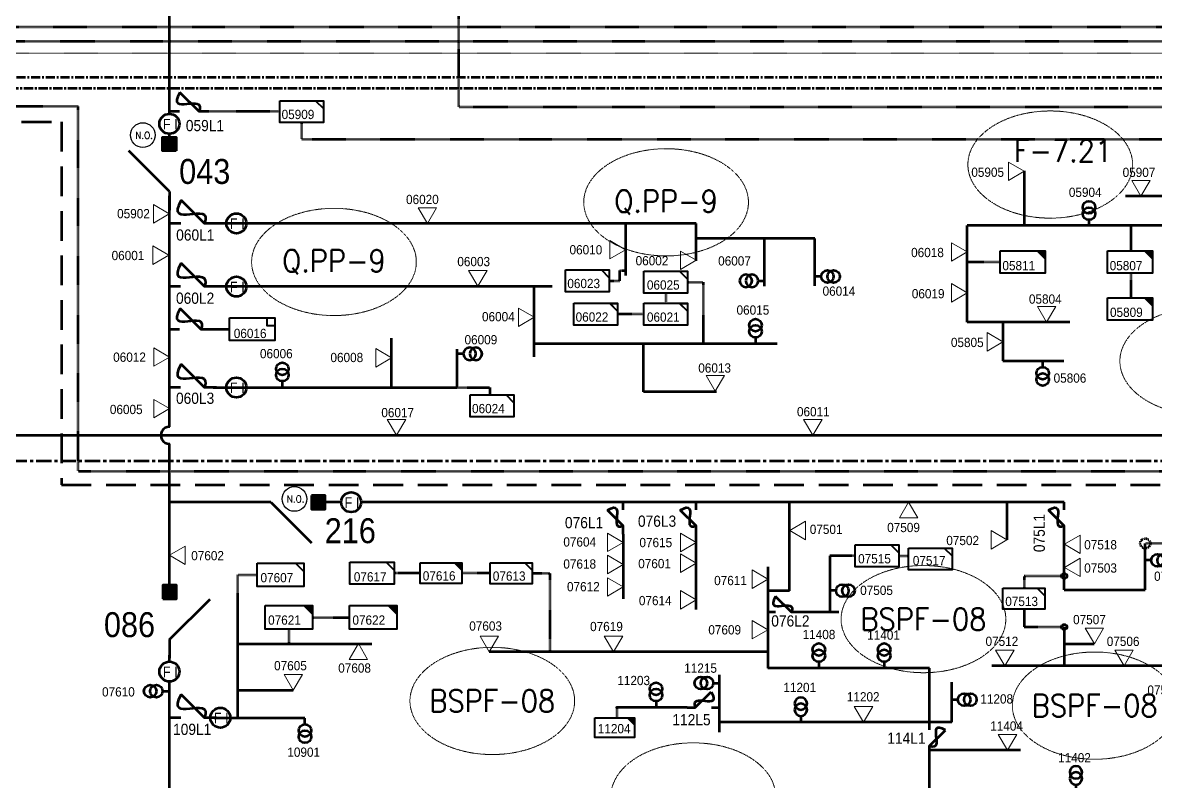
# Model space of a CAD drawing. Header units: metres. Extents: x 65984 to 144644, y -19036 to 23726.
# Drawn here: x 115686.8 to 116141, y 20627.6 to 20931.9 of the extents above; entities that cross this region are included whole.
import ezdxf
from ezdxf.enums import TextEntityAlignment as Align

# ---------------------------------------------------------------- set-up
doc = ezdxf.new("R2010")
doc.units = ezdxf.units.M
doc.header["$MEASUREMENT"] = 0
for name, pattern in [('( Center )', [2, 1.25, -0.25, 0.25, -0.25]), ('DGN Style 3', [0.013877, 0, -0.013877]), ('HIDDEN2', [2381.25, 1587.5, -793.75])]:
    doc.linetypes.add(name, pattern=pattern)
doc.layers.get('0').update_dxf_attribs({"color": 95, "lineweight": 40})
for name, color, linetype, lineweight in [('ABS', 7, 'Continuous', 40), ('ABS NUMBER', 112, 'Continuous', 30), ('d_fco', 5, 'Continuous', 40), ('d_fco text', 95, 'Continuous', 40), ('d_oh branch', 94, 'Continuous', 40), ('d_tf', 1, 'Continuous', 40), ('d_tf no', 6, 'Continuous', 40), ('d_tf_200', 1, 'Continuous', 40), ('d_ug cable', 95, 'Continuous', 40), ('d_ug main line', 95, 'Continuous', 40), ('d_unit sub', 7, 'Continuous', 40), ('EARTH FAULT INDICATOR', 95, 'Continuous', 40), ('FDR  2  19', 172, 'Continuous', 40), ('fedr no', 95, 'Continuous', 40), ('O H MAIN FEEDER', 4, 'Continuous', 100), ('SW N O', 114, 'Continuous', 30)]:
    doc.layers.add(name, color=color, linetype=linetype, lineweight=lineweight)
doc.styles.add('Style-Andalus', font='andlso.ttf')
doc.styles.add('Style-Arial', font='arial.ttf')
doc.styles.add('Style-msdefault', font='msdefault.shx')
doc.styles.add('Style-STANDARD', font='STANDARD.shx')

# ---------------------------------------------------------------- blocks, each defined once
blk = doc.blocks.new('TFU_14')
at = {"layer": 'd_tf_200', "color": 6, "linetype": 'Continuous', "lineweight": 53}
blk.add_line((0, 10), (0, 0), dxfattribs=at)
for centre in [(0, 30), (0, 20)]:
    blk.add_circle(centre, 10, dxfattribs=at)
blk = doc.blocks.new('TFU_9')
at = {"layer": 'd_tf_200', "color": 1, "linetype": 'Continuous', "lineweight": 53}
blk.add_line((0, 10), (0, 0), dxfattribs=at)
for centre in [(0, 30), (0, 20)]:
    blk.add_circle(centre, 10, dxfattribs=at)
blk = doc.blocks.new('TF_8')
at = {"color": 0, "linetype": 'ByBlock', "lineweight": -2}
blk.add_line((6.3, 4.95), (9.9, 1.35), dxfattribs=at)
blk.add_3dface([(-10.1, 4.95), (9.9, 4.95), (9.9, -5.05), (-10.1, -5.05)], dxfattribs=at)
blk = doc.blocks.new('TFU_17')
at = {"layer": 'd_tf_200', "color": 206, "linetype": 'Continuous', "lineweight": 53}
blk.add_line((0, 10), (0, 0), dxfattribs=at)
for centre in [(0, 30), (0, 20)]:
    blk.add_circle(centre, 10, dxfattribs=at)
blk = doc.blocks.new('TF3')
at = {"color": 0, "linetype": 'ByBlock', "lineweight": -2}
for p, q in [((11.3, 9), (18.3, 9)), ((18.3, 9), (18.3, 2))]:
    blk.add_line(p, q, dxfattribs=at)
at = {"color": 0, "linetype": 'ByBlock', "lineweight": -2, "flags": 128}
blk.add_lwpolyline([(18.3, 2), (11.3, 2), (11.3, 9)], dxfattribs=at)
at = {"color": 0, "linetype": 'ByBlock', "lineweight": -2}
blk.add_3dface([(-21.7, 9), (18.3, 9), (18.3, -11), (-21.7, -11)], dxfattribs=at)
blk = doc.blocks.new('exist.us-1000kva')
at = {"color": 0, "linetype": 'ByBlock', "lineweight": -2, "flags": 128}
blk.add_lwpolyline([(39.99, 12.92), (32.8, 20), (40, 20)], close=True, dxfattribs=at)
at = {"color": 0, "linetype": 'ByBlock', "lineweight": -2, "extrusion": (0, 0, -1)}
blk.add_solid([(-39.99, 12.92), (-32.8, 20), (-40, 20)], dxfattribs=at)
at = {"color": 0, "linetype": 'ByBlock', "lineweight": -2, "xscale": 2, "yscale": 2}
blk.add_blockref('TF_8', (20.2, 10.1), dxfattribs=at)
blk = doc.blocks.new('ABS2_1_1')
at = {"color": 0, "linetype": 'ByBlock', "lineweight": -2, "ltscale": 500}
for q in [(-29900, 43500), (0, 0)]:
    blk.add_line((0, 13600), q, dxfattribs=at)
at = {"color": 0, "linetype": 'ByBlock', "lineweight": -2, "ltscale": 500, "flags": 128}
for points in [[(5000, 43600), (-5000, 43600), (-5000, 53600), (5000, 53600)], [(3791, 49653), (3791, 49653), (3791, 49653)]]:
    blk.add_lwpolyline(points, close=True, dxfattribs=at)
at = {"color": 0, "linetype": 'ByBlock', "lineweight": -2, "ltscale": 500}
for points in [[(5000, 43600), (-5000, 43600), (5000, 53600), (-5000, 53600)], [(3791, 49653), (3791, 49653), (3791, 49653)]]:
    blk.add_solid(points, dxfattribs=at)
blk = doc.blocks.new('FUSE01')
at = {"color": 0, "linetype": 'ByBlock', "lineweight": -2}
blk.add_line((0, -17.15), (0, -22.55), dxfattribs=at)
at = {"color": 0, "linetype": 'ByBlock', "lineweight": -2, "flags": 128}
blk.add_lwpolyline([(0, 0.05), (0, -5.75), (-11.2, -16.95)], dxfattribs=at)
at = {"color": 0, "linetype": 'ByBlock', "lineweight": -2}
blk.add_open_spline([(-11.2, -16.95), (3.4, -25.35), (-11.6, -1.35), (0, -5.75)], degree=3, dxfattribs=at)
blk = doc.blocks.new('*U892')
at = {"layer": 'SW N O', "color": 3}
blk.add_circle((0, 0), 16.8, dxfattribs=at)
at = {"layer": 'SW N O', "color": 3, "style": 'Style-STANDARD'}
blk.add_text('N.O.', height=9.6, dxfattribs=at).set_placement((1.7, -0.2), align=Align.MIDDLE_CENTER)
blk = doc.blocks.new('*U906')
at = {"layer": 'EARTH FAULT INDICATOR', "color": 2, "linetype": 'Continuous', "lineweight": 100}
blk.add_circle((0.02, 0.13), 4, dxfattribs=at)
at = {"layer": 'EARTH FAULT INDICATOR', "color": 2, "lineweight": 140, "style": 'Style-Andalus', "width": 0.9}
blk.add_text('F I', height=4.234, dxfattribs=at).set_placement((-2.61, 2.11), align=Align.TOP_LEFT)
blk = doc.blocks.new('TRA1_66')
at = {"layer": 'd_tf', "color": 206, "linetype": 'Continuous', "lineweight": 0, "ltscale": 0.000372147, "flags": 128}
blk.add_lwpolyline([(10.1, -17), (0.1, 0), (-9.9, -17)], close=True, dxfattribs=at)
blk = doc.blocks.new('TRA1_65')
at = {"layer": 'd_tf', "color": 206, "linetype": 'Continuous', "lineweight": 0, "ltscale": 0.000372147, "xscale": 1.000046566207833, "yscale": 1.000046566207833, "zscale": 1.000046566207833, "rotation": 180}
blk.add_blockref('TRA1_66', (0, 0), dxfattribs=at)
blk = doc.blocks.new('TRA1_68')
at = {"layer": 'd_tf', "color": 206, "linetype": 'Continuous', "lineweight": 0, "ltscale": 0.000371982, "flags": 128}
blk.add_lwpolyline([(10, -17), (0, 0), (-10, -17)], close=True, dxfattribs=at)
blk = doc.blocks.new('TRA1_67')
at = {"layer": 'd_tf', "color": 206, "linetype": 'Continuous', "lineweight": 0, "ltscale": 0.000371982, "xscale": 1.000046566207834, "yscale": 1.000046566207834, "zscale": 1.000046566207834, "rotation": 180}
blk.add_blockref('TRA1_68', (0, 0), dxfattribs=at)
blk = doc.blocks.new('TRA1_56')
at = {"layer": 'd_tf', "color": 1, "linetype": 'Continuous', "lineweight": 0, "ltscale": 0.000372147, "flags": 128}
blk.add_lwpolyline([(10, -17), (0, 0), (-10, -17)], close=True, dxfattribs=at)
blk = doc.blocks.new('TRA1_55')
at = {"layer": 'd_tf', "color": 1, "linetype": 'Continuous', "lineweight": 0, "ltscale": 0.000372147, "xscale": 1.000046566207833, "yscale": 1.000046566207833, "zscale": 1.000046566207833, "rotation": 180}
blk.add_blockref('TRA1_56', (0, 0), dxfattribs=at)
blk = doc.blocks.new('TRA1_32')
at = {"layer": 'd_tf', "color": 1, "linetype": 'Continuous', "lineweight": 0, "ltscale": 0.000371982, "flags": 128}
blk.add_lwpolyline([(10, -17), (0, 0), (-10, -17)], close=True, dxfattribs=at)
blk = doc.blocks.new('TRA1_31')
at = {"layer": 'd_tf', "color": 1, "linetype": 'Continuous', "lineweight": 0, "ltscale": 0.000371982, "xscale": 1.000046566207834, "yscale": 1.000046566207834, "zscale": 1.000046566207834, "rotation": 180}
blk.add_blockref('TRA1_32', (0, 0), dxfattribs=at)
blk = doc.blocks.new('TRA1_70')
at = {"layer": 'd_tf', "color": 94, "linetype": 'Continuous', "lineweight": 0, "ltscale": 0.000372147, "flags": 128}
blk.add_lwpolyline([(10.1, -17), (0.1, 0), (-9.9, -17)], close=True, dxfattribs=at)
blk = doc.blocks.new('TRA1_69')
at = {"layer": 'd_tf', "color": 94, "linetype": 'Continuous', "lineweight": 0, "ltscale": 0.000372147, "xscale": 1.000046566207833, "yscale": 1.000046566207833, "zscale": 1.000046566207833, "rotation": 180}
blk.add_blockref('TRA1_70', (0, 0), dxfattribs=at)
blk = doc.blocks.new('TRA1_72')
at = {"layer": 'd_tf', "color": 6, "linetype": 'Continuous', "lineweight": 0, "ltscale": 0.000371982, "flags": 128}
blk.add_lwpolyline([(10, -17), (0, 0), (-10, -17)], close=True, dxfattribs=at)
blk = doc.blocks.new('TRA1_71')
at = {"layer": 'd_tf', "color": 6, "linetype": 'Continuous', "lineweight": 0, "ltscale": 0.000371982, "xscale": 1.000046566207834, "yscale": 1.000046566207834, "zscale": 1.000046566207834, "rotation": 180}
blk.add_blockref('TRA1_72', (0, 0), dxfattribs=at)
blk = doc.blocks.new('TRA1_74')
at = {"layer": 'd_tf', "color": 6, "linetype": 'Continuous', "lineweight": 0, "ltscale": 0.000372147, "extrusion": (0, 0, -1), "flags": 128}
blk.add_lwpolyline([(-10, -17), (0, 0), (10, -17)], close=True, dxfattribs=at)
blk = doc.blocks.new('TRA1_73')
at = {"layer": 'd_tf', "color": 6, "linetype": 'Continuous', "lineweight": 0, "ltscale": 0.000372147, "xscale": 1.000046566207833, "yscale": 1.000046566207833, "zscale": 1.000046566207833, "rotation": 180}
blk.add_blockref('TRA1_74', (0, 0), dxfattribs=at)
blk = doc.blocks.new('*U1561')
at = {"layer": 'd_unit sub', "color": 206, "linetype": 'Continuous', "lineweight": 40, "flags": 128}
blk.add_lwpolyline([(8.41, 4.19), (8.41, 1.16), (5.38, 4.19)], close=True, dxfattribs=at)
at = {"layer": 'd_unit sub', "color": 206, "linetype": 'Continuous', "lineweight": 40, "xscale": 0.8411620702491402, "yscale": 0.8411620702491402, "zscale": 0.3810884258049561, "rotation": 359.9999999999999}
blk.add_blockref('TF_8', (0.08, 0.03), dxfattribs=at)
blk = doc.blocks.new('*U1667')
at = {"layer": 'd_unit sub', "color": 1, "linetype": 'Continuous', "lineweight": 40, "flags": 128}
blk.add_lwpolyline([(8.41, 4.19), (8.41, 1.16), (5.38, 4.19)], close=True, dxfattribs=at)
at = {"layer": 'd_unit sub', "color": 1, "linetype": 'Continuous', "lineweight": 40, "xscale": 0.8411620702491402, "yscale": 0.8411620702491402, "zscale": 0.3810884258049561, "rotation": 359.9999999999999}
blk.add_blockref('TF_8', (0.08, 0.03), dxfattribs=at)

msp = doc.modelspace()

# ---------------------------------------------------------------- linework, layer by layer
at = {"layer": 'd_oh branch', "color": 6, "linetype": 'Continuous', "lineweight": 100}
for p, q in [((116088.42, 20850.47), (116088.42, 20872.45)), ((116413.53, 20862.32), (116128.97, 20862.32)), ((116065.55, 20811.69), (116065.55, 20850.47)), ((116204.3, 20850.47), (116065.55, 20850.47)), ((116106.72, 20811.69), (116065.55, 20811.69)), ((116079.76, 20811.69), (116079.76, 20796.27)), ((116079.76, 20796.27), (116104.31, 20796.27))]:
    msp.add_line(p, q, dxfattribs=at)
at = {"layer": 'd_oh branch', "color": 1, "linetype": 'Continuous', "lineweight": 100}
for p, q in [((115956.87, 20851.38), (115763.77, 20851.38)), ((115928.55, 20851.4), (115928.55, 20830.41)), ((115956.87, 20836.42), (115956.87, 20851.38)), ((116004.47, 20845.29), (115956.87, 20845.29)), ((115984.23, 20826.15), (115984.23, 20845.29)), ((116004.47, 20826.38), (116004.47, 20845.29)), ((115899.06, 20826.02), (115763.58, 20826.02)), ((115891.85, 20797.83), (115891.85, 20826.02)), ((115834.72, 20785.56), (115834.72, 20805.29)), ((115989.35, 20803.05), (115891.85, 20803.05)), ((115935.77, 20783.87), (115935.77, 20803.05)), ((115861.03, 20785.56), (115861.03, 20800.98)), ((115763.18, 20785.56), (115861.03, 20785.56)), ((115964.95, 20783.87), (115935.77, 20783.87)), ((115773.08, 20653.07), (115773.08, 20696.68)), ((115773.38, 20682.67), (115826.73, 20682.67)), ((115773.42, 20664.13), (115795.29, 20664.13)), ((115763.54, 20653.07), (115799.96, 20653.07))]:
    msp.add_line(p, q, dxfattribs=at)
at = {"layer": 'd_oh branch', "color": 206, "linetype": 'Continuous', "lineweight": 100}
for p, q in [((115994.32, 20703.99), (115994.32, 20739.53)), ((116081.42, 20739.53), (116081.42, 20724.46)), ((115927.61, 20726.74), (115927.61, 20700.8)), ((115956.82, 20696.5), (115956.82, 20728.04)), ((116136.92, 20709.61), (116136.92, 20723)), ((116010.41, 20717.98), (116010.41, 20695.4)), ((115985.53, 20713.61), (115985.53, 20672.94)), ((115994.32, 20703.99), (115985.53, 20703.99)), ((116014.08, 20695.4), (115998.08, 20695.4)), ((115985.53, 20679.46), (115873.88, 20679.46)), ((116116.47, 20682.65), (116104.42, 20682.65)), ((115966.18, 20647.33), (115966.18, 20670.35)), ((116050.44, 20672.94), (115985.53, 20672.94)), ((116050.44, 20650.97), (116050.44, 20672.94)), ((116148.27, 20673.88), (116075.43, 20673.88)), ((116059.29, 20651.26), (116059.29, 20667.36)), ((115953.19, 20657.17), (115925.01, 20657.17)), ((116059.29, 20651.26), (115966.18, 20651.26)), ((116050.44, 20623.68), (116050.44, 20638.58)), ((116086.83, 20640.06), (116050.54, 20640.06))]:
    msp.add_line(p, q, dxfattribs=at)
at = {"layer": 'd_ug cable', "color": 121, "linetype": 'DGN Style 3', "lineweight": 100}
msp.add_line((115789.89, 20896.21), (115761.51, 20896.21), dxfattribs=at)
at = {"layer": 'd_ug cable', "color": 6, "linetype": 'DGN Style 3', "lineweight": 100}
for p, q in [((116131.26, 20840.37), (116131.26, 20850.47)), ((116078.78, 20835.88), (116065.55, 20835.88)), ((116131.22, 20821.57), (116131.22, 20831.3))]:
    msp.add_line(p, q, dxfattribs=at)
at = {"layer": 'd_ug cable', "color": 1, "linetype": 'DGN Style 3', "lineweight": 100}
for p, q in [((115944.61, 20823.44), (115944.61, 20819.31)), ((115935.84, 20814.93), (115925.31, 20814.93)), ((115802.95, 20693.34), (115817.78, 20693.34)), ((115793.46, 20688.59), (115793.46, 20682.67))]:
    msp.add_line(p, q, dxfattribs=at)
at = {"layer": 'd_ug cable', "color": 206, "linetype": 'DGN Style 3', "lineweight": 100}
for p, q in [((116020.52, 20717.98), (116010.41, 20717.98)), ((115846.18, 20711.04), (115835.79, 20711.04)), ((115874.19, 20711.04), (115862.9, 20711.04)), ((115891.12, 20711.04), (115898.35, 20711.04)), ((115898.35, 20679.46), (115898.35, 20711.04)), ((115925.01, 20657.17), (115925.01, 20653.07))]:
    msp.add_line(p, q, dxfattribs=at)
at = {"layer": 'd_ug cable', "color": 206, "linetype": 'DGN Style 3', "lineweight": 100, "flags": 128}
for points in [[(116176.39, 20628.22), (116176.39, 20750.68), (116176.22, 20750.68), (116176.22, 20751.88), (115709.1, 20751.88), (115709.1, 20898.3), (115443.65, 20898.3), (115443.65, 22367.11), (125153.08, 22367.11), (125153.08, 21679.5), (125516.2, 21679.5), (125516.2, 21661.2)], [(116164.88, 20628.22), (116164.88, 20723), (116136.92, 20723)], [(116038.06, 20717.98), (116042.04, 20717.98), (116042.04, 20717.98)], [(116104.42, 20709.86), (116088.32, 20709.86), (116088.32, 20705.28)], [(116088.32, 20696.43), (116088.32, 20689.51), (116104.42, 20689.51)]]:
    msp.add_lwpolyline(points, dxfattribs=at)
at = {"layer": 'd_ug cable', "color": 18, "linetype": 'DGN Style 3', "lineweight": 106, "flags": 128}
msp.add_lwpolyline([(117435, 20797.88), (117435, 20898), (115861.62, 20898), (115861.62, 21165.14), (114630.75, 21165.14), (114630.75, 20457.01), (114630.75, 20457.01), (114630.75, 20280.61)], dxfattribs=at)
at = {"layer": 'd_ug cable', "color": 5, "linetype": 'DGN Style 3', "lineweight": 100, "flags": 128}
msp.add_lwpolyline([(114712.34, 19960.32), (114712.34, 19909.13), (115239.03, 19909.13), (115239.03, 20565.83), (115290.57, 20565.83), (115290.57, 20930.2), (118376.44, 20930.2), (118376.44, 20576.15), (118417.8, 20576.15), (118417.8, 20475.96), (118374.08, 20475.96)], dxfattribs=at)
at = {"layer": 'd_ug cable', "color": 1, "linetype": 'DGN Style 3', "lineweight": 100, "flags": 128}
for points in [[(114677.82, 20018.71), (114677.82, 19903.39), (115244.76, 19903.39), (115244.76, 20560.1), (115296.31, 20560.1), (115296.31, 20924.47), (118370.71, 20924.47), (118370.71, 20662.09), (118341.83, 20662.09), (118341.83, 20633.98)], [(115921.99, 20828.35), (115926.21, 20828.35), (115926.21, 20832.51), (115928.55, 20832.51)], [(115953.38, 20827.83), (115959.58, 20827.83), (115959.58, 20803.05)], [(115861.08, 20785.55), (115874.09, 20785.55), (115874.09, 20782.56)], [(115773.08, 20696.68), (115773.08, 20710.34), (115780.88, 20710.34)]]:
    msp.add_lwpolyline(points, dxfattribs=at)
at = {"layer": 'd_ug cable', "color": 6, "linetype": 'DGN Style 3', "lineweight": 13, "flags": 128}
msp.add_lwpolyline([(114786.14, 20259.9), (114786.14, 20242.08), (115219.94, 20242.08), (115219.94, 20919.71), (116344.61, 20919.71), (116344.61, 20883.47)], dxfattribs=at)
at = {"layer": 'd_ug cable', "color": 121, "linetype": 'DGN Style 3', "lineweight": 100, "flags": 128}
msp.add_lwpolyline([(115798.64, 20891.82), (115798.64, 20885.11), (116214.92, 20885.11)], dxfattribs=at)
at = {"layer": 'd_ug cable', "color": 206, "linetype": 'DGN Style 3', "lineweight": 100}
msp.add_circle((116136.92, 20723), 2.02, dxfattribs=at)
msp.add_point((115925.01, 20657.17), dxfattribs=at)
at = {"layer": 'd_ug main line', "color": 36, "linetype": 'HIDDEN2', "lineweight": 70, "ltscale": 0.0075}
msp.add_lwpolyline([(125386.09, 22374.01), (115436.35, 22374.01), (115436.35, 20892.06), (115702.37, 20892.06), (115702.37, 20746.44), (116184.6, 20746.44), (116184.6, 20578.3), (116242, 20578.3), (116242, 20553.61)], dxfattribs=at)
at = {"layer": 'd_ug main line', "color": 174, "linetype": '( Center )', "lineweight": 140, "ltscale": 2.94, "flags": 128}
msp.add_lwpolyline([(125145.17, 22359.87), (115450.76, 22359.87), (115450.76, 20910.03), (116755.35, 20910.03), (116755.35, 20829.41)], dxfattribs=at)
at = {"layer": 'd_ug main line', "color": 18, "linetype": '( Center )', "lineweight": 200, "ltscale": 2.94, "flags": 128}
msp.add_lwpolyline([(117507.99, 20864.2), (117516.68, 20864.2), (117516.68, 20905.53), (115577.6, 20905.52), (115577.6, 21183.12), (115577.6, 21183.12), (115577.6, 21601.34), (113510.51, 21601.34)], dxfattribs=at)
at = {"layer": 'd_ug main line', "color": 5, "linetype": '( Center )', "lineweight": 140, "ltscale": 4.9, "flags": 128}
msp.add_lwpolyline([(116196.96, 20696.02), (116196.96, 20755.96), (115635.66, 20755.96)], dxfattribs=at)
at = {"layer": 'FDR  2  19', "color": 1, "linetype": 'DGN Style 3', "lineweight": 106}
msp.add_line((115769.79, 20808.8), (115762.68, 20808.8), dxfattribs=at)
at = {"layer": 'fedr no', "color": 82, "linetype": 'DGN Style 3', "lineweight": 13, "true_color": 0x1dc70e}
for centre in [(116098.81, 20874.98), (115944.78, 20859.83), (115811.61, 20835.91), (116159.76, 20796.12), (116047.97, 20692.64), (115875.09, 20659.81), (116116.64, 20657.93), (115955.69, 20621.5)]:
    msp.add_ellipse(centre, major_axis=(33.02, 0), ratio=0.651175, dxfattribs=at)
at = {"layer": 'O H MAIN FEEDER', "color": 121, "lineweight": 211, "ltscale": 0.488306}
for p, q in [((115745.63, 20895.33), (115745.63, 20946.86)), ((115745.63, 20900.53), (115745.63, 20911.78)), ((115745.63, 20883.51), (115745.63, 20887.33))]:
    msp.add_line(p, q, dxfattribs=at)
at = {"layer": 'O H MAIN FEEDER', "color": 1, "lineweight": 211, "ltscale": 0.488306}
for p, q in [((115745.63, 20769.79), (115745.63, 20862.41)), ((115745.63, 20706.11), (115745.63, 20762.93)), ((115784.55, 20739.53), (115745.63, 20739.53)), ((115745.63, 20675.59), (115745.63, 20678.16)), ((115745.63, 20505.4), (115745.63, 20667.59))]:
    msp.add_line(p, q, dxfattribs=at)
at = {"layer": 'O H MAIN FEEDER', "color": 94, "lineweight": 211, "ltscale": 0.488306}
msp.add_line((115627.45, 20766.36), (116261.04, 20766.36), dxfattribs=at)
at = {"layer": 'O H MAIN FEEDER', "color": 206, "lineweight": 211, "ltscale": 0.488306}
for p, q in [((115814.49, 20739.53), (115805.2, 20739.53)), ((116104.42, 20739.53), (115822.49, 20739.53)), ((116104.42, 20704.39), (116104.42, 20726.74)), ((116136.92, 20704.39), (116136.92, 20723)), ((116104.42, 20704.39), (116136.92, 20704.39)), ((116104.42, 20689.51), (116104.42, 20673.88))]:
    msp.add_line(p, q, dxfattribs=at)
for centre in [(116104.41, 20709.93), (116104.41, 20689.47)]:
    msp.add_circle(centre, 1.07, dxfattribs=at)
at = {"layer": 'O H MAIN FEEDER', "color": 1, "lineweight": 211, "ltscale": 0.488306}
msp.add_arc((115745.6, 20766.36), 3.43, 89.4937, 270.5063, dxfattribs=at)

# ---------------------------------------------------------------- block references
at = {"layer": 'ABS', "color": 7, "linetype": 'Continuous', "lineweight": 211, "ltscale": 0.812883, "xscale": 0.0005446322480400587, "zscale": 0.000360672857092237}
for p, yscale, rotation in [((115745.63, 20856.74), 0.0005446322480400587, 359.9999999999998), ((115778.9, 20739.53), -0.0005446322480400591, 90.00000000000031), ((115745.69, 20677.01), -0.0005446322480400591, 180.0000000000002)]:
    msp.add_blockref('ABS2_1_1', p, dxfattribs=dict(at, yscale=yscale, rotation=rotation))
at = {"layer": 'd_fco', "color": 121, "linetype": 'Continuous', "lineweight": 100, "xscale": 0.6876943712901411, "yscale": 0.6876943712901411, "zscale": 0.4182270213234398, "rotation": 270}
msp.add_blockref('FUSE01', (115761.47, 20896.21), dxfattribs=at)
at = {"layer": 'd_fco', "color": 1, "linetype": 'Continuous', "lineweight": 100, "rotation": 270}
for p, xscale, yscale, zscale in [((115764.54, 20851.38), 0.8364540426468796, 0.8364540426468796, 0.4182270213234398), ((115764.46, 20826.02), 0.8364540426468796, 0.8364540426468796, 0.4182270213234398), ((115762.63, 20808.8), 0.7528086383821917, 0.7528086383821917, 0.3764043191910958), ((115764.46, 20785.56), 0.8364540426468796, 0.8364540426468796, 0.4182270213234398), ((115764.5, 20653.07), 0.8364540426468796, 0.8364540426468796, 0.4182270213234398)]:
    msp.add_blockref('FUSE01', p, dxfattribs=dict(at, xscale=xscale, yscale=yscale, zscale=zscale))
at = {"layer": 'd_fco', "color": 206, "linetype": 'Continuous', "lineweight": 100, "xscale": 0.5661562505197092, "zscale": 0.4182270213234398}
for p, yscale, rotation in [((115927.61, 20726.77), -0.5661562505197092, 359.9999999999999), ((115956.82, 20726.77), -0.5661562505197092, 359.9999999999999), ((116104.42, 20726.77), -0.5661562505197092, 359.9999999999999), ((115998.3, 20695.4), 0.5661562505197092, 270), ((115953.22, 20657.17), -0.5661562505197092, 269.9999999999999), ((116050.44, 20638.49), 0.5661562505197092, 180)]:
    msp.add_blockref('FUSE01', p, dxfattribs=dict(at, yscale=yscale, rotation=rotation))
at = {"layer": 'd_tf', "color": 6, "linetype": 'Continuous', "lineweight": 0, "ltscale": 0.000372147, "extrusion": (0, 0, -1), "xscale": 0.37, "yscale": 0.37, "zscale": 0.37, "rotation": 269.9999999999999}
for p in [(-116088.41, 20872.28), (-116079.75, 20803.87)]:
    msp.add_blockref('TRA1_73', p, dxfattribs=at)
at = {"layer": 'd_tf', "color": 6, "linetype": 'Continuous', "lineweight": 0, "ltscale": 0.000372147, "xscale": 0.37, "yscale": 0.37, "zscale": 0.37, "rotation": 359.9999999999999}
for p in [(116135.19, 20862.31), (116097.37, 20811.7)]:
    msp.add_blockref('TRA1_73', p, dxfattribs=at)
at = {"layer": 'd_tf', "color": 1, "linetype": 'Continuous', "lineweight": 0, "ltscale": 0.000372147, "extrusion": (0, 0, -1), "xscale": 0.37, "yscale": 0.37, "zscale": 0.37}
for p, rotation in [((-115745.52, 20855.21), 269.9999999999999), ((-115849.07, 20851.39), 359.9999999999999), ((-115745.33, 20838.62), 269.9999999999999), ((-115869.29, 20826.19), 359.9999999999999), ((-115795.3, 20664.13), 359.9999999999999)]:
    msp.add_blockref('TRA1_55', p, dxfattribs=dict(at, rotation=rotation))
at = {"layer": 'd_tf', "color": 1, "linetype": 'Continuous', "lineweight": 0, "ltscale": 0.000371982, "xscale": 0.3699999999999999, "yscale": 0.3699999999999999, "zscale": 0.3699999999999999, "rotation": 89.99999999999997}
for p in [(115928.56, 20840.8), (115956.87, 20836.56), (115891.84, 20813.7), (115745.7, 20797.74), (115834.73, 20797.43), (115745.7, 20777.06)]:
    msp.add_blockref('TRA1_31', p, dxfattribs=at)
at = {"layer": 'd_tf', "color": 6, "linetype": 'Continuous', "lineweight": 0, "ltscale": 0.000371982, "xscale": 0.3699999999999999, "yscale": 0.3699999999999999, "zscale": 0.3699999999999999, "rotation": 89.99999999999997}
for p in [(116065.56, 20839.91), (116065.55, 20823.53)]:
    msp.add_blockref('TRA1_71', p, dxfattribs=at)
at = {"layer": 'd_tf', "color": 1, "linetype": 'Continuous', "lineweight": 0, "ltscale": 0.000372147, "xscale": 0.37, "yscale": 0.37, "zscale": 0.37}
for p, rotation in [((115964.52, 20784.08), 359.9999999999999), ((115745.64, 20718.25), 269.9999999999999), ((115821.41, 20682.79), 180)]:
    msp.add_blockref('TRA1_55', p, dxfattribs=dict(at, rotation=rotation))
at = {"layer": 'd_tf', "color": 94, "linetype": 'Continuous', "lineweight": 0, "ltscale": 0.000372147, "xscale": 0.37, "yscale": 0.37, "zscale": 0.37, "rotation": 359.9999999999999}
for p in [(115836.72, 20766.37), (116003.63, 20766.37)]:
    msp.add_blockref('TRA1_69', p, dxfattribs=at)
at = {"layer": 'd_tf', "color": 206, "linetype": 'Continuous', "lineweight": 0, "ltscale": 0.000372147, "xscale": 0.37, "yscale": 0.37, "zscale": 0.37}
for p, rotation in [((116041.99, 20739.53), 180), ((115994.33, 20728.13), 269.9999999999999), ((116104.46, 20722.64), 269.9999999999999), ((116104.46, 20713.33), 269.9999999999999), ((115873.9, 20679.47), 359.9999999999999), ((115923.71, 20679.47), 359.9999999999999), ((116080.66, 20673.89), 359.9999999999999), ((116128.42, 20673.89), 359.9999999999999)]:
    msp.add_blockref('TRA1_65', p, dxfattribs=dict(at, rotation=rotation))
at = {"layer": 'd_tf', "color": 206, "linetype": 'Continuous', "lineweight": 0, "ltscale": 0.000371982, "xscale": 0.3699999999999999, "yscale": 0.3699999999999999, "zscale": 0.3699999999999999, "rotation": 89.99999999999997}
for p in [(115927.63, 20723.4), (115956.82, 20723.37), (116081.43, 20724.46), (115927.63, 20714.55), (115956.82, 20715.09), (115985.54, 20708.65), (115927.63, 20705.54), (115956.79, 20700.35), (115985.54, 20688.4)]:
    msp.add_blockref('TRA1_67', p, dxfattribs=at)
at = {"layer": 'd_tf', "color": 206, "linetype": 'Continuous', "lineweight": 0, "ltscale": 0.000372147, "extrusion": (0, 0, -1), "xscale": 0.37, "yscale": 0.37, "zscale": 0.37, "rotation": 359.9999999999999}
for p in [(-116116.48, 20682.66), (-116023.87, 20651.27), (-116081.64, 20640.06)]:
    msp.add_blockref('TRA1_65', p, dxfattribs=at)
at = {"layer": 'd_tf_200', "color": 6, "linetype": 'Continuous', "lineweight": 53, "xscale": 0.25, "yscale": 0.25, "zscale": 0.25}
for p, rotation in [((116114.32, 20850.29), 359.9999999999999), ((116095.8, 20796.27), 179.9999999999999)]:
    msp.add_blockref('TFU_14', p, dxfattribs=dict(at, rotation=rotation))
at = {"layer": 'd_tf_200', "color": 1, "linetype": 'Continuous', "lineweight": 53, "extrusion": (0, 0, -1), "xscale": 0.25, "yscale": 0.25, "zscale": 0.25}
for p, rotation in [((-115984.23, 20828.33), 269.9999999999999), ((-115861.02, 20799.04), 89.99999999999991)]:
    msp.add_blockref('TFU_9', p, dxfattribs=dict(at, rotation=rotation))
at = {"layer": 'd_tf_200', "color": 1, "linetype": 'Continuous', "lineweight": 53, "xscale": 0.25, "yscale": 0.25, "zscale": 0.25}
for p, rotation in [((116004.46, 20830.07), 269.9999999999999), ((115980.61, 20803.05), 359.9999999999999), ((115790.89, 20785.56), 359.9999999999999), ((115745.39, 20663.75), 89.99999999999991), ((115799.96, 20652.96), 179.9999999999999)]:
    msp.add_blockref('TFU_9', p, dxfattribs=dict(at, rotation=rotation))
at = {"layer": 'd_tf_200', "color": 206, "linetype": 'Continuous', "lineweight": 53}
for p, xscale, yscale, zscale, rotation in [((116136.8, 20716.22), 0.25, 0.25, 0.25, 269.9999999999999), ((116010.44, 20704.07), 0.25, 0.25, 0.25, 269.9999999999999), ((116006.02, 20672.94), 0.25, 0.25, 0.25, 359.9999999999999), ((116032.22, 20672.94), 0.25, 0.25, 0.25, 359.9999999999999), ((115966.18, 20666.98), 0.25, 0.25, 0.25, 89.99999999999994), ((115940.75, 20657.17), 0.2500000000000001, 0.2500000000000001, 0.2500000000000001, 359.9999999999883), ((116059.29, 20660.32), 0.25, 0.25, 0.25, 269.9999999999999)]:
    msp.add_blockref('TFU_17', p, dxfattribs=dict(at, xscale=xscale, yscale=yscale, zscale=zscale, rotation=rotation))
at = {"layer": 'd_tf_200', "color": 206, "linetype": 'Continuous', "lineweight": 53, "extrusion": (0, 0, -1), "xscale": 0.25, "yscale": 0.25, "zscale": 0.25, "rotation": 359.9999999999999}
for p in [(-115998.83, 20651.26), (-116109.1, 20623.69)]:
    msp.add_blockref('TFU_17', p, dxfattribs=at)
at = {"layer": 'd_unit sub', "color": 121, "linetype": 'Continuous', "lineweight": 40, "xscale": 0.8747904593456299, "yscale": 0.8747904593456299, "zscale": 0.3973156702572678, "rotation": 359.9999999999999}
msp.add_blockref('TF_8', (115798.72, 20896.24), dxfattribs=at)
at = {"layer": 'd_unit sub', "color": 6, "linetype": 'Continuous', "lineweight": 40, "zscale": 0.3973156702572678, "rotation": 359.9999999999999}
for p, xscale, yscale in [((116078.78, 20831.38), 0.4498951642478067, 0.4498951642478067), ((116121.8, 20831.38), 0.4498951642478067, 0.4498951642478067), ((116121.72, 20812.53), 0.4520089381286593, 0.4520089381286593)]:
    msp.add_blockref('exist.us-1000kva', p, dxfattribs=dict(at, xscale=xscale, yscale=yscale))
at = {"layer": 'd_unit sub', "color": 1, "linetype": 'Continuous', "lineweight": 40, "xscale": 1.042581310146157, "yscale": 1.042581310146157, "zscale": 1.042581310146157}
for p in [(115913.23, 20828.37), (115944.61, 20827.84), (115916.55, 20814.94), (115944.61, 20814.94), (115875.01, 20778.19)]:
    msp.add_blockref('*U1667', p, dxfattribs=at)
at = {"layer": 'd_unit sub', "color": 1, "linetype": 'Continuous', "lineweight": 40, "rotation": 359.9999999999999}
for name, p, xscale, yscale, zscale in [('TF3', (115779.63, 20809.41), 0.4538666065746805, 0.4538666065746805, 0.121101816294415), ('TF_8', (115790.31, 20710.48), 0.9355681310736356, 0.9355681310736356, 0.3973156702572678), ('exist.us-1000kva', (115783.98, 20688.59), 0.47433167287538, 0.47433167287538, 0.4267622666565712), ('exist.us-1000kva', (115817.78, 20688.59), 0.47433167287538, 0.47433167287538, 0.4267622666565712)]:
    msp.add_blockref(name, p, dxfattribs=dict(at, xscale=xscale, yscale=yscale, zscale=zscale))
at = {"layer": 'd_unit sub', "color": 206, "linetype": 'Continuous', "lineweight": 40, "xscale": 1.042581310146157, "yscale": 1.042581310146157, "zscale": 1.042581310146157}
for p in [(116029.3, 20718), (116050.72, 20716.75)]:
    msp.add_blockref('*U1561', p, dxfattribs=at)
at = {"layer": 'd_unit sub', "color": 206, "linetype": 'Continuous', "lineweight": 40, "rotation": 359.9999999999999}
for name, p, xscale, yscale, zscale in [('TF_8', (115827, 20711.09), 0.8878202782209894, 0.8878202782209894, 0.3973156702572678), ('exist.us-1000kva', (115846.18, 20706.86), 0.4182270213235157, 0.4182270213235157, 0.4267622666565712), ('TF_8', (115882.74, 20711.09), 0.8465192676531659, 0.8465192676531659, 0.3973156702572678), ('TF_8', (116088.29, 20700.9), 0.8411620702491404, 0.8411620702491404, 0.3973156702572678), ('exist.us-1000kva', (115916.24, 20645.12), 0.3973156702572678, 0.3973156702572678, 0.3973156702572678)]:
    msp.add_blockref(name, p, dxfattribs=dict(at, xscale=xscale, yscale=yscale, zscale=zscale))
at = {"layer": 'EARTH FAULT INDICATOR', "color": 2, "linetype": 'Continuous', "lineweight": 100}
for p in [(115745.61, 20891.19), (115772.47, 20851.25), (115772.47, 20825.89), (115772.47, 20785.42), (115818.47, 20739.4), (115745.61, 20671.46), (115766.03, 20652.94)]:
    msp.add_blockref('*U906', p, dxfattribs=at)
at = {"layer": 'SW N O', "color": 3, "xscale": 0.2950694635422144, "yscale": 0.2950694635422144, "zscale": 0.2950694635422144}
for p in [(115734.97, 20886.8), (115795.76, 20740.84)]:
    msp.add_blockref('*U892', p, dxfattribs=at)

# ---------------------------------------------------------------- texts
at = {"layer": 'ABS NUMBER', "color": 7, "lineweight": 140, "style": 'Style-Arial', "width": 0.88}
for s, p in [('043', (115749.54, 20877.21)), ('216', (115807.9, 20733.1)), ('086', (115719.37, 20695.41))]:
    msp.add_text(s, height=10, dxfattribs=at).set_placement(p, align=Align.TOP_LEFT)
at = {"layer": 'd_fco text', "color": 121, "linetype": 'Continuous', "lineweight": 80, "style": 'Style-msdefault', "width": 0.916667}
msp.add_text('059L1', height=4.498, dxfattribs=at).set_placement((115752.21, 20892.86), align=Align.TOP_LEFT)
at = {"layer": 'd_fco text', "color": 1, "linetype": 'Continuous', "lineweight": 80, "style": 'Style-msdefault', "width": 0.916667}
for s, p in [('060L1', (115748.34, 20848.98)), ('060L2', (115748.26, 20823.62)), ('060L3', (115748.26, 20783.48)), ('109L1', (115747.09, 20650.67))]:
    msp.add_text(s, height=4.498, dxfattribs=at).set_placement(p, align=Align.TOP_LEFT)
at = {"layer": 'd_fco text', "color": 206, "linetype": 'Continuous', "lineweight": 80, "style": 'Style-msdefault', "width": 0.916667}
for s, p in [('076L1', (115904.21, 20733.59)), ('076L3', (115933.49, 20734.17)), ('076L2', (115986.95, 20694.16)), ('112L5', (115947.3, 20654.53)), ('114L1', (116033.47, 20647.14))]:
    msp.add_text(s, height=4.498, dxfattribs=at).set_placement(p, align=Align.TOP_LEFT)
msp.add_text('075L1', height=4.498, rotation=90, dxfattribs=at).set_placement((116092.14, 20719.5), align=Align.TOP_LEFT)
at = {"layer": 'd_tf no', "color": 121, "linetype": 'Continuous', "lineweight": 40, "style": 'Style-msdefault', "width": 0.947368}
msp.add_text('05909', height=3.724, dxfattribs=at).set_placement((115790.61, 20896.94), align=Align.TOP_LEFT)
at = {"layer": 'd_tf no', "color": 6, "linetype": 'Continuous', "lineweight": 40, "style": 'Style-msdefault', "width": 0.947368}
for s, p in [('05905', (116080.28, 20873.77)), ('05805', (116072.1, 20805.48))]:
    msp.add_text(s, height=3.724, dxfattribs=at).set_placement(p, align=Align.TOP_RIGHT)
for s, p in [('05907', (116127.84, 20873.71)), ('05904', (116106.27, 20865.72)), ('06018', (116043.03, 20841.56)), ('05811', (116079.63, 20836.28)), ('05807', (116122.65, 20836.28)), ('06019', (116043.3, 20825.05)), ('05804', (116090.26, 20822.88)), ('05809', (116122.77, 20817.58)), ('05806', (116100.16, 20791.19))]:
    msp.add_text(s, height=3.724, dxfattribs=at).set_placement(p, align=Align.TOP_LEFT)
at = {"layer": 'd_tf no', "color": 1, "linetype": 'Continuous', "lineweight": 40, "style": 'Style-msdefault', "width": 0.947368}
for s, p in [('06020', (115840.5, 20862.85)), ('06010', (115906.06, 20842.66)), ('06001', (115722.45, 20840.36)), ('06003', (115861.07, 20837.92)), ('06002', (115932.56, 20838.28)), ('06007', (115965.65, 20838.2)), ('06023', (115905.18, 20829.13)), ('06025', (115937.09, 20828.55)), ('06014', (116007.52, 20826.07)), ('06022', (115908.5, 20815.7)), ('06021', (115937.09, 20815.65)), ('06015', (115973.03, 20818.49)), ('06016', (115771.44, 20809.1)), ('06009', (115863.96, 20806.58)), ('06012', (115723.08, 20799.58)), ('06006', (115781.93, 20801)), ('06008', (115810.2, 20799.45)), ('06013', (115957.68, 20795.24)), ('06005', (115721.75, 20778.6)), ('06024', (115866.96, 20778.95)), ('07602', (115754.37, 20719.97)), ('07607', (115782.15, 20711.13)), ('07621', (115785.2, 20694.12)), ('07622', (115819.01, 20694.12)), ('07605', (115787.6, 20675.82)), ('07610', (115718.61, 20665.32)), ('10901', (115792.91, 20641.12))]:
    msp.add_text(s, height=3.724, dxfattribs=at).set_placement(p, align=Align.TOP_LEFT)
for s, p in [('05902', (115737.77, 20857.15)), ('06004', (115884.08, 20815.82))]:
    msp.add_text(s, height=3.724, dxfattribs=at).set_placement(p, align=Align.TOP_RIGHT)
at = {"layer": 'd_tf no', "color": 94, "linetype": 'Continuous', "lineweight": 40, "style": 'Style-msdefault', "width": 0.947368}
for s, p in [('06017', (115830.6, 20777.34)), ('06011', (115997.25, 20777.69))]:
    msp.add_text(s, height=3.724, dxfattribs=at).set_placement(p, align=Align.TOP_LEFT)
at = {"layer": 'd_tf no', "color": 206, "linetype": 'Continuous', "lineweight": 40, "style": 'Style-msdefault', "width": 0.947368}
for s, p in [('07501', (116002.39, 20730.51)), ('07509', (116033.43, 20731.25)), ('07604', (115903.58, 20725.46)), ('07615', (115934.09, 20725.22)), ('07502', (116057.13, 20726.04)), ('07518', (116112.43, 20724.32)), ('07618', (115903.58, 20716.61)), ('07601', (115933.6, 20716.78)), ('07515', (116021.77, 20718.71)), ('07517', (116043.71, 20717.98)), ('07503', (116112.43, 20715.01)), ('07617', (115819.57, 20711.46)), ('07613', (115875.3, 20711.76)), ('07508', (116140.44, 20711.71)), ('07612', (115905.04, 20707.51)), ('07611', (115964.05, 20709.98)), ('07505', (116022.6, 20706.04)), ('07614', (115933.87, 20701.93)), ('07513', (116080.78, 20701.59)), ('07603', (115865.85, 20691.73)), ('07619', (115914.31, 20691.53)), ('07609', (115961.71, 20690.21)), ('07512', (116072.87, 20685.6)), ('07506', (116121.47, 20685.57)), ('11215', (115952.04, 20674.84)), ('11203', (115925.21, 20669.88)), ('11208', (116070.78, 20662.49)), ('11204', (115917.4, 20650.56))]:
    msp.add_text(s, height=3.724, dxfattribs=at).set_placement(p, align=Align.TOP_LEFT)
for s, p in [('07507', (116107.97, 20690.58)), ('11201', (115991.8, 20663.37)), ('07514', (116137.76, 20662.31)), ('11202', (116017.25, 20659.61)), ('11404', (116074.74, 20647.89)), ('11402', (116101.97, 20635.16))]:
    msp.add_text(s, height=3.724, dxfattribs=at).set_placement(p)
for s, p in [('11408', (116012.64, 20684.6)), ('11401', (116038.53, 20684.37))]:
    msp.add_text(s, height=3.724, dxfattribs=at).set_placement(p, align=Align.RIGHT)
at = {"layer": 'd_tf no', "color": 1, "linetype": 'Continuous', "lineweight": 40, "style": 'Style-msdefault', "width": 0.947368}
msp.add_text('07608', height=3.724, dxfattribs=at).set_placement((115813.31, 20671.16))
at = {"layer": 'd_unit sub', "color": 206, "linetype": 'Continuous', "lineweight": 40, "style": 'Style-msdefault', "width": 0.947368}
msp.add_text('07616', height=3.724, dxfattribs=at).set_placement((115847.22, 20711.84), align=Align.TOP_LEFT)
at = {"layer": 'fedr no', "color": 6, "linetype": 'Continuous', "lineweight": 40, "char_height": 8.852, "attachment_point": 5, "style": 'Style-STANDARD'}
for s, insert in [('F-7.21', (116103.95, 20880.49)), ('Q.PP-9', (115944.78, 20859.83)), ('Q.PP-9', (115811.61, 20835.91)), ('BSPF-08\\P', (116047.97, 20692.64)), ('BSPF-08\\P', (115875.09, 20659.81)), ('BSPF-08\\P', (116116.64, 20657.93))]:
    msp.add_mtext(s, dxfattribs=dict(at, insert=insert))

doc.saveas('drawing.dxf')
